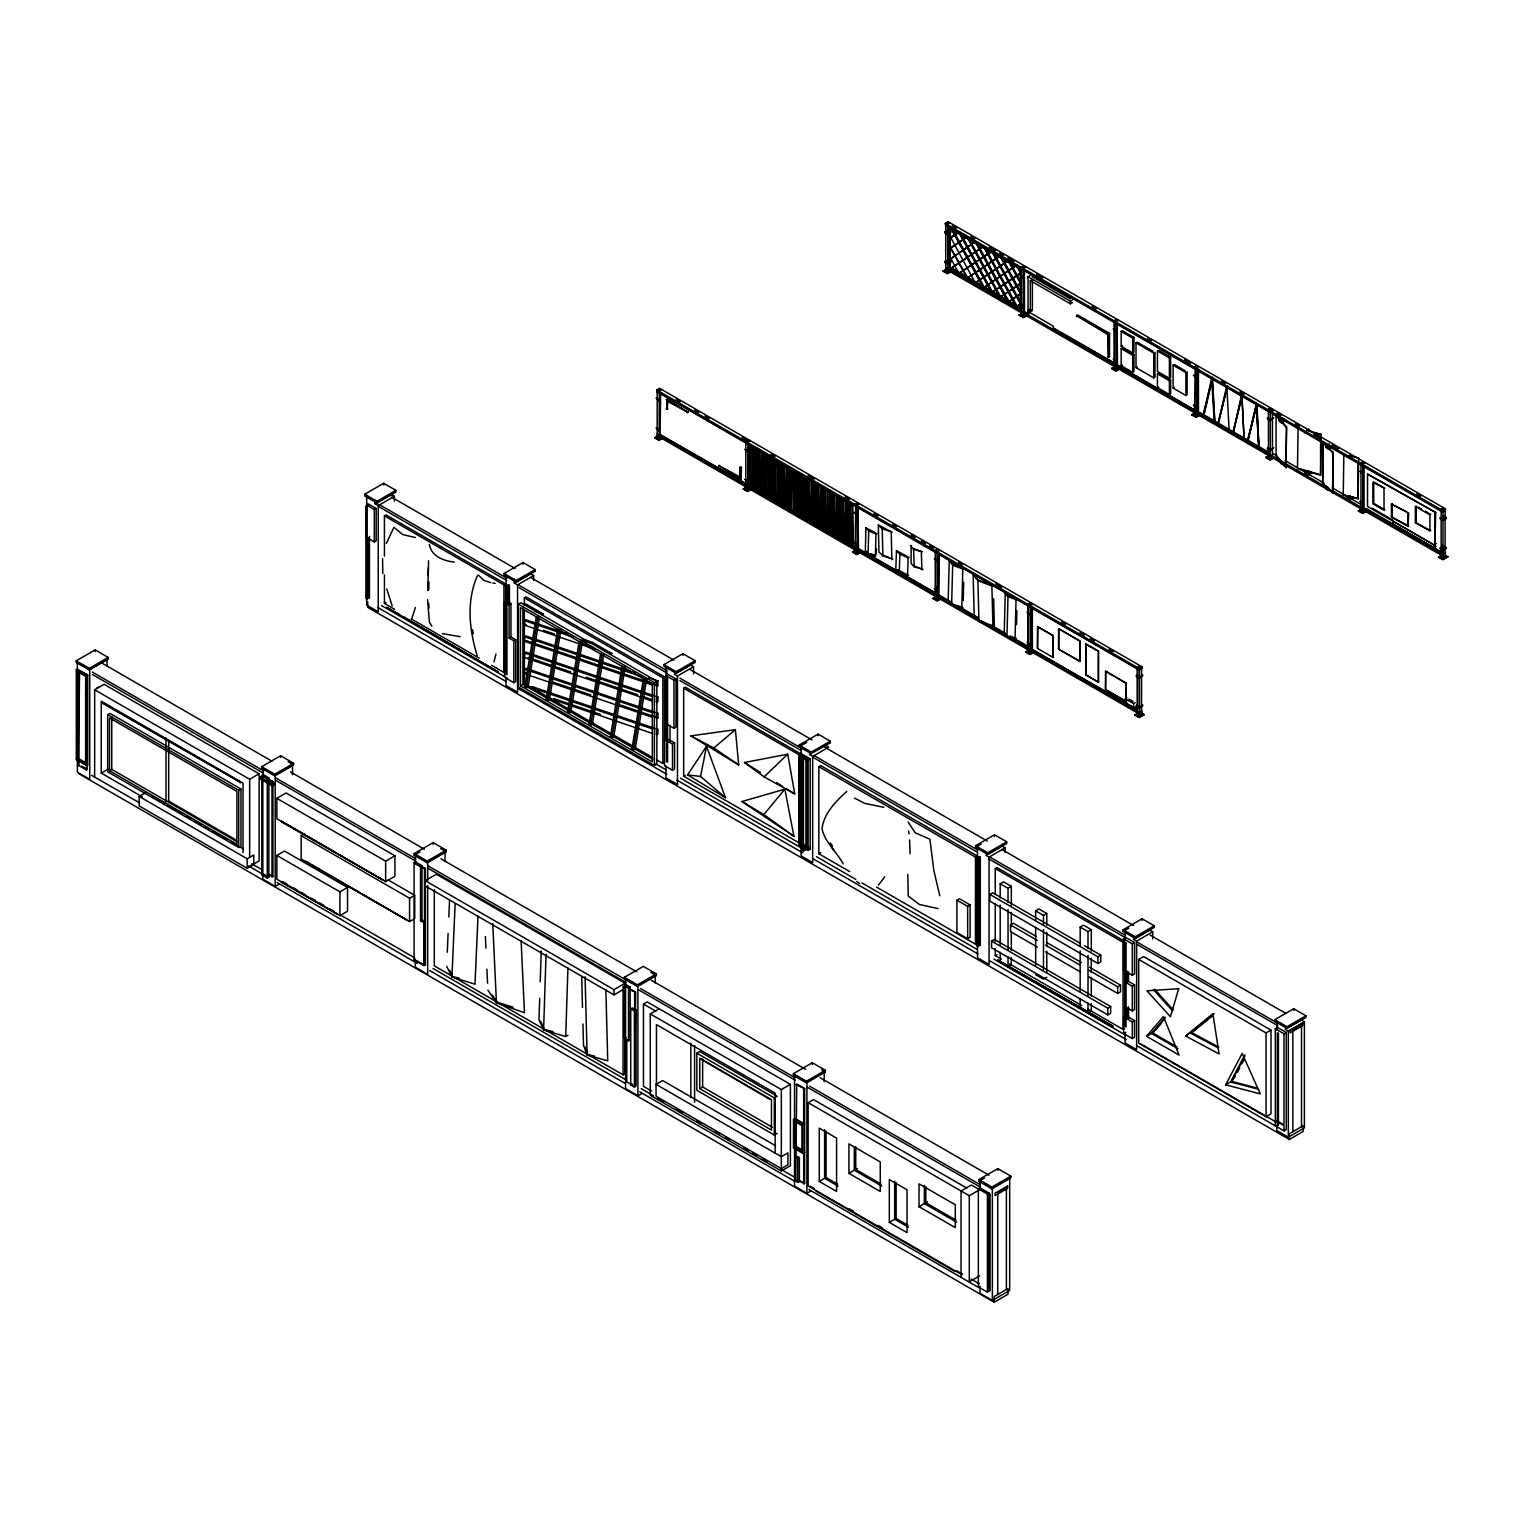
<?xml version="1.0" encoding="UTF-8"?>
<svg xmlns="http://www.w3.org/2000/svg" width="1524" height="1524" viewBox="0 0 1524 1524"><rect width="100%" height="100%" fill="white"/><g stroke="black" fill="none" stroke-linecap="round" stroke-linejoin="round"><path stroke-width="1.5" d="M428.568 560.699L427.768 590.359L427.882 582.606M428.777 589.883L428.949 581.977M427.711 590.512L427.806 586.454M952.386 604.095L963.016 607.676L961.777 608.4L951.643 604.533L948.195 600.056L949.223 560.661L953.414 564.718L961.911 567.576M951.643 604.533L952.671 565.137L949.223 560.661M961.777 608.4L962.806 569.004L964.044 568.3M963.187 600.723L963.682 582.187M1009.821 636.27L1016.165 638.385L1006.964 635.984L1004.24 632.422L1005.269 593.027L1008.736 596.17L1015.079 598.284M1006.964 635.984L1007.993 596.608L1005.269 593.027M1015.022 639.032L1016.051 599.656L1017.194 599.008M1016.527 624.478L1016.889 610.591M876.605 549.078L875.367 556.431L868.108 553.479L865.346 550.316L865.956 527.837L875.157 532.638M868.108 553.479L868.718 531L865.956 527.837M875.367 556.431L875.995 533.933L877.043 533.324M428.415 567.652L428.149 575.043M539.687 998.353L538.982 1019.632L543.592 1029.919L565.69 1036.568L567.957 1035.272M540.22 981.799L541.23 951.052M543.592 1029.919L546.068 954.234M565.69 1036.568L567.938 967.988M908.571 575.329L899.255 572.433L895.845 568.871L896.455 550.678L907.047 556.298M899.255 572.433L899.884 554.222L896.455 550.678M907.523 575.939L908.133 557.727L909.199 557.117M447.275 952.233L448.094 933.431M448.818 916.972L449.542 900.532M478.003 916.076L475.012 984.218L451.942 976.998L455.124 904.132M907.771 874.338L908.247 896.036L919.391 904.475L938.003 908.59M382.581 558.622L382.81 573.557M524.77 687.057L536.315 616.629L537.743 617.734L526.199 688.162L524.77 687.057L526.637 685.99M539.21 619.011L528.047 687.095L526.199 688.162M546.202 699.44L557.746 628.993L559.175 630.098L547.63 700.545L546.202 699.44L548.068 698.373L549.478 699.459L547.63 700.545M549.478 699.459L561.023 629.031M567.633 711.803L579.177 641.375L580.606 642.48L569.062 712.908L567.633 711.803L569.5 710.736L570.909 711.841L569.062 712.908M570.909 711.841L582.454 641.394M589.083 724.186L600.608 653.739L602.037 654.844L590.493 725.291L589.083 724.186L590.931 723.119L592.36 724.224L590.493 725.291M592.36 724.224L603.885 653.777M610.514 736.549L622.04 666.121L623.468 667.226L611.924 737.654L610.514 736.549L612.362 735.482L613.791 736.587L611.924 737.654M613.791 736.587L625.316 666.159M631.946 748.932L643.49 678.485L644.9 679.59L633.355 750.037L631.946 748.932L633.793 747.865M725.5 797.738L700.564 776.44L706.526 746.322L725.5 797.738L687.572 774.878L706.526 746.322M1202.893 416.09L1211.961 377.457L1214.876 422.967L1212.456 377.171L1203.255 416.395M1203.75 416.109L1212.285 379.743M1227.658 386.048L1217.733 424.663L1226.801 386.01L1229.22 431.806M1218.095 424.967L1227.296 385.724M1242.498 394.602L1232.935 433.54L1241.641 394.583M1232.935 433.54L1242.003 394.887L1244.06 440.379M1256.805 405.441L1247.413 441.789L1256.481 403.155L1258.9 448.951L1257.052 405.613M1247.413 441.789L1256.443 405.136M1247.775 442.112L1256.309 405.727M493.986 661.987L495.948 654.006M411.499 619.392L415.366 607.543M386.372 543.306L393.897 527.38L402.774 534.581L415.461 537.534M659.34 388.544L661.397 389.744L659.263 390.982L657.187 389.782L657.187 437.388L659.149 439.312L661.397 437.331L659.34 436.15M747.77 490.48L747.865 442.131L750.018 440.893L747.96 439.712L745.808 440.95L745.808 488.537L747.77 490.48L750.018 488.499M855.783 505.339L855.04 551.612L857.117 552.964M1023.614 316.573L1023.614 268.186L1025.766 266.948L1023.899 265.881L1021.766 267.119L1021.766 314.706L1023.747 316.001M937.489 599.351L935.412 597.999L935.412 550.412L937.546 549.173L939.622 550.374L937.47 551.612L935.412 550.412M1030.205 605.142L1032.358 603.904L1030.3 602.723L1028.148 603.961L1030.205 605.142L1030.243 652.901M1196.435 415.709L1194.454 414.414L1195.197 368.16M1139.209 716.28L1137.38 714.604L1137.38 669.398M1270.425 458.419L1268.444 457.124L1268.444 409.537L1270.578 408.299L1272.445 409.365L1272.445 454.59M1363.085 512.388L1360.97 510.559L1360.97 462.953L1363.123 461.715L1364.971 462.801L1362.837 464.039L1362.818 512.426M1442.809 558.603L1441.152 556.832L1441.152 509.245L1443.285 508.006L1445.133 509.073L1445.133 556.679L1442.999 557.917M1225.658 1084.84L1242.155 1053.427L1260.291 1093.87L1225.658 1084.84L1230.611 1081.983L1244.898 1054.76M1257.605 1088.174L1231.64 1081.392L1244.822 1056.246M1235.278 1076.363L1231.64 1081.392M1237.469 1072.172L1239.679 1067.981M1241.87 1063.79L1244.079 1059.618M884.758 876.795L878.434 885.158M741.978 801.529L763.886 814.578L784.841 789.165L793.909 836.276L741.978 801.529L784.841 789.165M1146.524 1036.282L1163.422 1016.546L1179.081 1055.084L1146.524 1036.282L1151.477 1033.443L1165.289 1017.27M1176.928 1046.931L1152.506 1032.834L1164.793 1018.47M1155.478 1030.205L1161.631 1023.023M764.096 776.859L787.737 754.189L794.728 793.928L764.096 776.859L744.455 762.514L787.737 754.189M690.867 735.863L713.823 747.998L735.387 729.672L738.683 764.896L690.867 735.863L735.387 729.672M1185.672 1036.053L1212.875 1013.689L1219.067 1053.903L1185.672 1036.053L1214.209 1013.803M1218.781 1047.102L1191.654 1032.605L1213.428 1014.698M1213.047 1015.365L1191.654 1032.605M948.233 238.906L958.272 232.124M948.233 239.744L958.806 232.62M948.233 249.25L966.864 237.077L948.233 250.088M948.233 260.452L975.093 241.84L948.728 260.166L944.651 261.518L947.566 264.414L950.862 262.509L950.862 261.309L947.566 263.214L944.651 261.518M949.7 268.967L983.342 246.602L950.366 268.967M991.762 251.67L958.12 274.015L991.248 251.174M1000.011 256.413L966.368 278.778L999.496 255.937M975.093 283.254L1008.069 260.89L974.922 282.95M1015.822 265.919L982.847 288.303L1015.498 265.728M1021.423 272.948L991.095 293.065L1021.423 272.11M1021.423 283.293L999.344 297.809L1021.423 282.454M1021.423 293.656L1007.574 302.571L1021.423 292.798M1020.928 303.447L1015.822 307.334L1021.423 303.162M76.2 660.825L95.155 649.891L108.185 657.396L108.185 659.073L89.23 670.008L76.2 662.502L76.2 660.825L89.23 668.35L108.185 657.396M364.712 494.252L383.686 483.298L395.878 490.347L395.878 492.023L376.923 502.958L364.712 495.91L364.712 494.252L376.923 501.301L395.878 490.347M76.314 669.703L77.4 669.093L87.706 675.037L87.706 764.991L86.62 765.6L76.314 759.657L76.314 669.703L87.706 675.037M366.484 505.035L368.351 503.968L376.18 508.483L376.18 540.849L374.313 541.915L366.484 537.401L366.484 505.035L374.313 509.549L376.18 508.483M87.459 675.703L78.581 671.684L86.506 676.256M369.437 536.391L369.437 597.637L366.96 599.065L365.893 598.437L365.893 506.597L368.37 505.168M374.999 499.948L374.999 503.758L391.077 494.481L394.316 496.348L394.316 501.072M89.726 669.341L89.726 779.297L77.362 772.154L77.362 662.216L89.726 669.341L107.023 659.359L107.023 666.369M374.999 503.758L378.238 505.625L394.316 496.348M384.429 556.089L384.429 515.855L386.067 514.902L505.606 583.921L505.606 602.856M96.526 688.257L99.193 686.714M94.659 776.916L94.659 689.82L104.146 684.333L259.118 773.811L259.118 860.908L249.65 866.375M101.746 702.145L240.773 782.498L101.746 702.85M656.787 390.03L659.663 388.353L1141.914 666.769L1141.914 668.293L1139.019 669.969L656.787 391.554L656.787 390.03L1139.019 668.445L1141.914 666.769M945.299 223.457L948.195 221.78L1445.476 508.883L1445.476 510.407L1442.58 512.083L945.299 224.981L945.299 223.457L1442.58 510.559L1445.476 508.883M656.787 391.554L659.663 389.877L659.663 388.353M947.814 272.358L947.566 224.276L949.719 223.037L947.852 221.971M745.979 484.251L660.082 434.664L660.654 392.697M948.347 227.648L1020.242 269.138L1020.242 309.886L948.347 268.376L948.347 227.648L950.081 226.638L950.081 267.386L1019.918 307.696M107.652 714.68L109.919 713.365L240.983 789.051L240.983 846.163L238.716 847.458L107.652 771.792L107.652 714.68L238.716 790.346L240.983 789.051M944.651 231.534L947.566 233.229L950.862 231.324L950.862 232.524L947.566 234.429L944.651 232.734L947.947 229.629M944.651 232.734L947.947 230.829M949.014 234.315L975.398 283.083M667.131 409.232L667.055 399.136L688.105 412.337L667.131 401.193L667.131 409.232L667.95 400.717M949.014 244.659L967.149 278.32M666.217 408.699L667.95 408.756M949.014 245.497L967.816 277.959M949.014 255.003L958.901 273.558M76.314 759.657L78.391 758.476L86.716 763.276M975.703 241.478L975.284 242.145M976.217 241.592L975.208 241.764L1008.069 302.285M944.651 262.719L947.947 260.814M688.105 411.309L687.286 412.813M78.391 670.808L78.581 765.448L79.534 671.132M662.311 438.474L659.016 440.379L654.729 437.902L658.025 435.616M952.367 270.891L947.433 273.748L943.146 271.272L946.442 268.986M654.729 437.902L658.025 435.997M660.082 434.664L746.55 483.927M943.146 271.272L946.442 269.367M948.347 268.376L950.081 267.386M947.566 271.882L949.719 270.643M78.581 765.448L86.506 770.001L87.459 764.781M943.146 270.891L947.433 273.368L952.367 270.51M654.729 437.521L659.016 439.998L662.311 438.093M384.429 575.024L384.429 603.428L386.067 602.475M957.948 273.729L959.587 273.196M403.384 616.668L498.177 671.97L386.486 607.39L399.25 614.286M243.04 852.64L243.04 783.088L101.251 701.231L101.251 773.106L108.852 768.725M109.499 770.725L236.868 844.258L236.868 791.432L109.499 717.899L109.499 770.725L111.766 769.41L237.077 841.762M966.178 278.473L967.302 277.844M974.427 283.235L976.065 282.702M982.675 287.998L984.314 287.464L952.614 229.381M950.481 227.495L983.304 287.655L984.314 287.464M504.025 573.5L522.999 562.547L535.191 569.595L535.191 571.252L516.236 582.206L504.025 575.158L504.025 573.5L516.236 580.53L535.191 569.595M990.905 292.76L992.562 292.227L960.863 234.144M958.729 232.258L991.533 292.418L992.562 292.227M1030.319 311.696L1030.319 280.645L1032.377 279.464L1032.377 310.515L1030.319 311.696L1028.052 310.401L1028.052 276.72L1030.11 275.52M999.153 297.523L1000.792 296.99L969.112 238.906M966.959 237.001L999.782 297.161L1000.792 296.99M384.429 515.855L503.949 584.873L505.606 583.921M139.179 796.423L247.174 858.774L253.765 854.964L253.765 864.489L247.174 868.28L139.179 805.948L139.179 796.423L145.771 792.613M509.435 585.426L506.959 586.854L506.959 674.656L505.892 674.046L505.892 586.226L508.368 584.797L509.435 585.426L509.435 604.399M749.941 446.094L750.97 446.113L750.475 486.385L749.941 446.094L749.941 486.061L750.97 486.099M514.312 579.196L514.312 583.006L530.39 573.729L533.629 575.596L533.629 580.263M739.75 477.755L739.75 467.335L741.483 467.392L740.664 479.336L718.776 465.658L740.569 477.279M718.776 466.706L719.595 465.182M754.875 486.061L752.208 487.375L752.704 447.123L753.237 487.394L752.704 447.123M753.237 447.427L752.208 447.408M514.312 583.006L517.55 584.873L533.629 575.596M1007.402 302.285L1009.04 301.752L977.36 243.669M755.504 488.709L754.475 488.69L754.971 448.418L755.504 488.709L754.971 448.418M1008.031 301.923L1009.04 301.752M755.504 448.723L754.475 448.704M756.742 450.018L757.771 450.037L757.771 490.023L756.742 490.004L756.742 450.018L757.771 450.037M759.009 491.299L759.504 451.047L760.038 491.319L759.504 451.047M760.038 451.352L759.009 451.333M762.305 492.633L761.276 492.614L761.771 452.342L762.305 492.633L761.771 452.342M762.305 452.666L761.276 452.628M504.577 602.113L509.111 604.742L509.111 638.061L510.959 636.994L515.703 639.718L515.703 681.609L513.836 682.676L504.577 677.323L504.577 602.113L506.425 601.047M1015.651 307.029L1017.289 306.514L985.59 248.412M984.58 248.602L1016.279 306.686L1017.289 306.514M763.543 493.928L764.038 453.657L764.572 493.947L764.038 453.657M739.75 467.335L741.483 467.392M764.572 453.962L763.543 453.942M765.81 455.257L766.839 455.276L766.343 495.548L765.81 455.257L765.81 495.224L766.839 495.262M509.111 604.742L510.959 603.675L510.959 636.994M768.077 496.538L768.572 456.267L769.106 496.557M524.351 604.971L524.351 597.846L526.009 596.894L664.483 676.846L664.483 765.6L672.522 770.249L674.58 769.048L674.58 742.874L668.56 739.407M769.106 456.59L768.077 456.552M770.344 497.853L770.839 457.581L771.373 497.872M771.373 457.886L770.344 457.867M1028.414 314.801L1023.461 317.659L1019.175 315.182L1022.49 312.896M518.37 604.152L520.846 602.723L656.863 681.247L656.863 764.057L654.387 765.486L518.37 686.962L518.37 604.152L654.387 682.676L656.863 681.247M1019.175 315.182L1022.49 313.277M1115.035 321.869L1024.433 270.243L1024.433 311.887L1029.1 313.906M1028.052 310.401L1030.11 309.201M772.611 499.148L773.106 458.895L773.64 499.186L773.106 458.895M1028.148 314.973L1028.148 311.639L1031.234 309.848M773.64 459.2L772.611 459.181M1023.614 315.773L1025.766 314.535M524.561 604.857L526.009 604.018L543.516 614.134L542.087 614.972M774.878 460.496L775.907 460.515L775.411 500.767L774.878 460.496L775.907 460.515M1019.175 314.801L1023.461 317.278L1028.414 314.42L1024.433 311.887M778.173 501.796L777.145 501.777L777.64 461.505L778.173 501.796L777.64 461.505M778.173 461.81L777.145 461.791M780.44 503.111L779.412 503.091L779.907 462.82L780.44 503.111L779.907 462.82M780.44 463.125L779.412 463.106M781.679 464.42L782.707 464.439L782.707 504.425L781.679 464.42L781.679 504.387L782.707 504.425M261.671 766.724L280.645 755.771L293.656 763.295L293.656 764.953L274.701 775.907L261.671 768.382L261.671 766.724L274.701 774.249L293.656 763.295M752.57 488.69L747.617 491.547L743.331 489.071L746.646 486.785M743.331 489.071L746.646 487.166M855.193 505.682L748.703 444.189L748.703 485.832L773.601 499.529L773.601 501.434L752.57 489.299L752.57 487.394M784.974 505.72L783.946 505.701L784.441 465.43L784.974 505.72L784.441 465.43M784.974 465.753L783.946 465.715M1028.052 276.72L1070.4 301.161L1072.458 299.98M787.241 507.035L786.213 507.016L786.708 466.744L787.241 507.035L786.708 466.744M787.241 467.049L786.213 467.03M1030.319 280.645L1070.4 303.79L1072.458 302.59M743.331 488.69L747.617 491.166L752.57 488.309M94.659 689.82L249.65 779.278L259.118 773.811M594.989 649.167L524.561 625.183L524.561 620.63L526.009 619.792L568.147 634.136M789.508 508.349L788.479 508.311L788.975 468.058L789.508 508.349L788.975 468.058M789.508 468.363L788.479 468.344M790.746 469.64L791.775 469.678L791.28 509.93L790.746 469.64L791.775 469.678M267.786 779.526L273.958 783.088L273.958 784.993L272.32 785.946L259.937 778.802L261.595 775.964M261.804 775.602L263.366 774.687L268.853 777.85L268.853 877.1L267.291 877.995L261.804 874.833L261.804 775.602L267.291 778.764L268.853 777.85M524.561 625.183L526.009 624.364M537.743 617.734L539.591 616.649M259.937 778.802L261.595 777.869M793.013 470.954L794.042 470.973L793.547 511.245L793.013 470.954L794.042 470.973M796.309 512.274L795.28 512.235L795.776 471.983L796.309 512.274L795.776 471.983M796.309 472.288L795.28 472.269M798.576 513.569L797.547 513.55L798.043 473.297L798.576 513.569L798.043 473.297M798.576 473.602L797.547 473.583M799.814 474.878L800.843 474.917L800.843 514.883L799.814 474.878L799.814 514.864L800.843 514.883M1107.662 334.461L1076.573 315.563L1077.601 314.973L1109.51 333.394L1109.51 356.711L1108.481 357.302L1107.662 334.461L1109.51 333.394M509.111 638.061L513.836 640.785L515.703 639.718M1076.573 316.516L1077.601 315.925L1108.691 333.87L1108.691 356.235L1107.662 356.826M268.034 874.814L272.929 876.548L272.929 781.602L268.034 779.85M803.11 516.198L802.081 516.179L802.577 475.907L803.11 516.198L802.577 475.907M651.986 684.752L524.561 641.375L524.561 636.803L526.009 635.965L635.546 673.265M803.11 476.212L802.081 476.193M259.937 776.916L272.32 784.041L273.958 783.088M805.377 517.512L804.348 517.474L804.843 477.222L805.377 517.512L804.843 477.222M805.377 477.526L804.348 477.507M524.561 641.375L526.009 640.537L657.892 685.457L657.892 680.885L648.957 677.837M807.644 518.808L806.615 518.789L807.11 478.517L807.644 518.808L807.11 478.517M807.644 478.841L806.615 478.803M809.911 520.122L808.882 520.103L809.377 479.831L809.911 520.122L809.377 479.831M774.878 500.463L775.907 500.482M809.911 480.136L808.882 480.117M812.178 521.437L811.149 521.399L811.644 481.146L812.178 521.437L811.644 481.146M812.178 481.451L811.149 481.432M814.445 522.732L813.416 522.713L813.911 482.46L814.445 522.732L813.911 482.46M814.445 482.765L813.416 482.746M815.683 484.041L816.712 484.06L816.712 524.046L815.683 484.041L815.683 524.027L816.712 524.046M651.986 700.945L524.561 657.549L524.561 652.996L526.009 652.158L657.892 697.059L657.892 701.631L656.444 702.469L656.444 697.897L657.892 697.059M818.979 525.361L817.95 525.342L818.445 485.07L818.979 525.361L818.445 485.07M276.854 798.328L286.112 792.975L394.926 855.783L394.926 876.262L385.648 881.615L276.854 818.788L276.854 798.328L385.648 861.155L394.926 855.783M818.979 485.375L817.95 485.356M821.246 526.656L820.217 526.637L820.712 486.385L821.246 526.656L820.712 486.385M821.246 486.689L820.217 486.67M823.512 527.971L822.484 527.952L822.979 487.68L823.512 527.971L822.979 487.68M491.585 665.302L503.949 672.446L505.606 671.493M823.512 488.004L822.484 487.966M1116.025 369.76L1114.292 368.141L1114.292 320.535L1116.444 319.297L1118.292 320.383L1116.139 321.602L1116.139 370.008M825.779 529.285L824.751 529.266L825.246 488.994L825.779 529.285L825.246 488.994M790.746 509.626L791.775 509.645M825.779 489.299L824.751 489.28M828.046 530.6L827.018 530.562L827.513 490.309L828.046 530.6L827.513 490.309M1116.978 323.66L1117.549 364.96L1194.626 410.127L1116.978 365.303L1116.978 323.66L1194.626 368.484M793.013 510.94L794.042 510.959M828.046 490.614L827.018 490.595M830.313 531.895L829.285 531.876L829.78 491.604L830.313 531.895L829.78 491.604M830.313 491.928L829.285 491.89M651.986 717.118L524.561 673.741L524.561 669.169L526.009 668.331L657.892 713.251L657.892 717.804L656.444 718.642L656.444 714.07L657.892 713.251M831.552 493.204L832.58 493.224L832.58 533.209L831.552 493.204L831.552 533.19L832.58 533.209M834.847 534.524L833.818 534.486L834.314 494.233L834.847 534.524L834.314 494.233M524.561 673.741L526.009 672.903M834.847 494.538L833.818 494.519M837.114 535.819L836.085 535.8L836.581 495.548L837.114 535.819L836.581 495.548M1121.169 331.47L1122.407 330.746L1133.951 337.414L1133.951 352.158L1132.713 352.882L1121.169 346.215L1121.169 331.47L1132.713 338.118L1133.951 337.414M837.114 495.852L836.085 495.833M839.381 537.134L838.352 537.115L838.848 496.843L839.381 537.134L838.848 496.843M839.381 497.148L838.352 497.129M281.502 821.055L382.905 879.977L281.14 821.646M841.648 538.448L840.619 538.429L841.115 498.158L841.648 538.448L841.115 498.158M610.4 654.425L611.848 653.586L592.569 642.461L591.122 643.28L582.244 640.271M841.648 498.462L840.619 498.443M520.446 685.762L652.329 761.924L652.329 683.857L520.446 607.714L520.446 685.762L522.903 684.333L652.748 759.295M843.915 539.763L842.886 539.725L843.382 499.472L843.915 539.763L843.382 499.472M843.915 499.777L842.886 499.758M846.182 541.058L845.153 541.039L845.649 500.767L846.182 541.058L845.649 500.767M846.182 501.091L845.153 501.053M847.42 502.368L848.449 502.387L848.449 542.373L847.42 502.368L847.42 542.353L848.449 542.373M1121.169 346.215L1122.407 345.51M548.183 697.516L530.847 687.495L532.276 686.657L657.892 729.424L657.892 733.997L656.444 734.835L656.444 730.263L657.892 729.424M850.716 543.687L849.687 543.649L850.182 503.396L850.716 543.687L850.182 503.396M850.716 503.701L849.687 503.682M1121.169 348.596L1122.407 347.891L1133.951 354.54L1133.951 371.685L1132.713 372.389L1121.169 365.722L1121.169 348.596L1132.713 355.263L1133.951 354.54M852.983 544.982L851.954 544.963L852.449 504.692L852.983 544.982L852.449 504.692M852.983 505.016L851.954 504.977M1136.009 342.881L1153.744 353.111L1154.982 352.406L1154.982 377.152L1153.744 377.857L1136.009 367.627L1136.009 342.881L1137.247 342.176L1153.001 351.263M857.098 505.206L859.25 503.968L857.174 502.768L855.04 504.006L857.098 505.206L856.983 553.536M936.155 593.388L857.917 548.888L857.917 507.244L858.507 548.564L936.155 593.388L936.155 586.454M1053.084 328.422L1115.035 363.512L1053.656 328.079M388.125 879.939L414.719 895.293L414.719 918.61L409.556 921.582L301.161 859.003L301.161 835.685L304.59 833.704M1120.94 368.217L1116.006 371.075L1111.72 368.598L1115.016 366.312M1111.72 368.598L1115.016 366.693M1121.169 365.722L1122.407 365.017M1116.139 369.208L1118.292 367.97M1111.72 368.217L1116.006 370.694L1120.94 367.836M276.854 855.44L284.474 851.04L347.529 887.444L347.529 911.238L339.909 915.638L276.854 879.234L276.854 855.44L339.909 891.845L347.529 887.444M1157.44 350.977L1158.678 350.253L1170.642 357.168L1170.642 377.628L1169.403 378.333L1157.44 371.437L1157.44 350.977L1169.403 357.873L1170.642 357.168M1136.009 367.627L1137.247 366.922M261.804 874.833L263.366 873.919L268.853 877.1M892.912 559.156L882.853 555.822L878.948 551.993L878.319 524.98L890.435 531.381M305.829 861.27L406.794 919.944L305.448 861.86M855.783 546.983L773.278 500.024M1157.44 373.818L1158.678 373.113L1170.642 380.009L1170.642 393.802L1169.403 394.526L1157.44 387.629L1157.44 373.818L1169.403 380.714L1170.642 380.009M1173.118 365.246L1185.882 372.637L1187.12 371.913L1187.12 394.754L1185.882 395.478L1173.118 388.106L1173.118 365.246L1174.337 364.541L1185.291 370.865M281.502 881.501L337.147 914L281.14 882.091M860.146 552.698L856.85 554.603L852.564 552.126L855.859 549.84M852.564 552.126L855.859 550.221M262.833 768.096L262.833 879.234L275.196 886.377L279.044 884.149M878.319 524.98L882.244 528.809L892.302 532.143M857.098 552.793L859.25 551.555L857.174 550.374M663.95 664.635L682.923 653.682L695.115 660.73L695.115 662.407L676.161 673.341L663.95 666.293L663.95 664.635L676.161 671.684L695.115 660.73M852.564 551.745L856.85 554.222L860.146 552.317M644.9 679.59L646.748 678.523L635.222 748.97L633.355 750.037M1157.44 387.629L1158.678 386.906M1196.321 367.894L1198.455 366.655L1196.607 365.589L1194.454 366.827L1196.321 367.894L1196.302 416.281M524.351 597.846L662.845 677.799L664.483 676.846M666.502 677.78L667.588 678.39L667.588 762.152L666.502 761.543L666.35 675.78L668.407 674.58L676.027 678.98L676.027 727.062L673.97 728.243L666.35 723.843M657.892 680.885L656.444 681.723L656.444 686.276L657.892 685.457M1197.14 369.932L1197.14 411.594L1197.14 369.932L1266.558 410.032M1173.118 388.106L1174.337 387.382M693.553 666.731L690.315 664.864L674.237 674.141L677.475 676.008L693.553 666.731L693.553 673.798M666.35 675.78L673.97 680.18L676.027 678.98M923.011 569.385L914.19 566.757L911.085 563.404L911.219 545.497M683.647 688.143L685.305 687.191L800.71 753.828L799.071 754.78L799.071 842.829L683.647 776.192L683.647 688.143L808.139 760.019L808.139 850.43L810.197 849.249L810.197 758.819L800.919 753.466L798.862 754.666L798.862 845.077L808.139 850.43M910.476 545.916L913.562 549.269L922.382 551.898L914.305 548.85M857.917 507.244L936.155 551.745M414.185 853.573L433.14 842.639L446.17 850.144L446.17 851.821L427.196 862.755L414.185 855.25L414.185 853.573L427.196 861.098L446.17 850.144M414.185 855.25L419.862 851.954M952.614 603.561L938.289 595.293L938.879 553.326L938.879 594.97L951.147 602.056M414.09 862.813L415.538 861.974L421.977 865.689L421.977 919.944L425.425 921.944L423.996 922.782L420.529 920.782L420.529 866.527L414.09 862.813L414.09 959.91L423.996 965.606L425.425 964.597M1199.464 415.461L1196.169 417.347L1191.882 414.89L1195.178 412.604M1191.882 414.89L1195.178 412.985M416.566 864.432L425.425 868.451L425.425 882.529M1196.321 415.481L1198.455 414.242M1191.882 414.509L1196.169 416.966L1199.464 415.08M420.529 866.527L421.977 865.689M420.529 866.718L425.425 868.451M666.559 738.245L664.483 739.426L672.522 744.074L674.58 742.874M425.234 880.662L436.359 874.243L625.126 983.228L625.126 988.466L614.001 994.886L425.234 885.901L425.234 880.662L614.001 989.648L625.126 983.228M301.161 835.685L409.556 898.265L414.719 895.293M993.667 598.703L994.353 625.754L992.924 626.574L978.941 621.24L974.16 615.048L973.131 574.472L978.656 580.225L991.229 584.473M942.175 598.151L937.222 601.008L932.936 598.532L936.231 596.246M932.936 598.532L936.231 596.627M937.47 599.199L939.622 597.96M932.936 598.151L937.222 600.627L942.175 597.77M1272.445 409.365L1270.292 410.604L1268.444 409.537M656.73 759.943L662.845 763.467L664.483 762.514M948.195 600.056L951.243 602.609M1285.97 420.262L1281.627 422.777L1279.169 421.348L1279.169 419.919L1282.046 418.243M973.131 574.472L977.913 580.663L991.895 585.997L993.324 585.178M1279.169 419.919L1281.627 421.348L1284.522 419.672M420.529 920.782L421.977 919.944M1286.542 426.834L1285.97 467.62L1286.542 426.834L1278.064 417.043M683.647 776.192L685.305 775.24M974.16 615.048L979.684 620.801L985.971 622.916M1306.468 430.206L1321.156 434.454L1320.584 475.24L1297.495 468.573L1298.086 427.787M1273.454 458.172L1270.159 460.077L1265.872 457.6L1269.168 455.314M1265.872 457.6L1269.168 455.695M1270.292 458.21L1272.445 456.971M1265.872 457.219L1270.159 459.696L1273.454 457.791M1321.156 434.454L1312.183 432.359M414.09 959.91L415.538 959.072M1279.169 461.315L1281.627 464.172L1284.522 462.515M830.313 741.159L811.339 752.113L811.339 753.77L799.148 746.741L799.148 745.065L818.102 734.13L830.313 741.159L830.313 742.836L809.434 754.571L812.673 756.437L828.732 747.16L825.513 745.293M1322.641 483.089L1323.213 442.303L1322.641 483.089L1333.119 492.747L1333.119 452.304L1328.166 447.313M799.148 746.741L806.729 742.359M1331.919 446.799L1328.204 448.951L1325.728 447.523L1325.728 446.094L1329.442 443.941M1329.347 445.122L1327.08 446.437L1328.204 448.951M1331.919 445.37L1328.204 447.523L1325.728 446.094M1332.528 493.09L1333.119 452.304M1304.715 472.745L1307.192 474.174L1311.097 471.907L1311.097 473.335L1307.192 475.602L1304.715 474.174L1304.715 472.745L1308.64 470.478M799.89 844.486L801.948 843.305L809.168 847.458L807.11 848.658L799.89 844.486L799.89 756.437L807.11 760.609L810.197 758.819M1307.078 474.536L1306.049 473.088L1308.525 471.659L1309.554 473.107L1308.525 471.659M1309.554 472.25L1306.049 473.088M1350.188 455.828L1358.665 458.019L1358.094 498.805L1343.254 494.995L1343.825 454.209M1349.54 456.781L1348.511 456.19L1350.15 456.095M849.763 871.614L818.845 853.764L818.845 766.667L820.712 765.6L977.322 856.031L977.322 943.127L975.474 944.194L876.548 887.082M1058.589 628.65L1079.964 641.052L1080.021 661.492L1080.021 641.013L1058.589 628.65L1058.532 649.148L1080.021 661.492M1058.78 629.107L1058.78 648.995M1009.898 636.632L1028.89 646.938L1010.469 636.308M1033.253 652.653L1029.957 654.539L1025.671 652.082L1028.967 649.796M1052.989 657.015L1053.236 635.546L1053.16 657.473L1037.501 648.424L1037.558 626.497L1053.236 635.546M1135.494 667.493L1031.043 607.2L1031.043 648.843L1136.066 708.812M1025.671 652.082L1028.967 650.177M1030.205 652.748L1032.358 651.51M1037.501 648.424L1037.806 626.936L1052.913 635.718M1025.671 651.701L1029.957 654.158L1033.253 652.272M1363.656 466.077L1363.656 507.721L1363.656 466.077L1441.894 510.578M1058.532 649.148L1079.773 661.054M1367.523 474.078L1435.703 512.483L1434.884 545.325L1367.523 506.444L1367.523 474.078L1435.703 512.483M1343.254 494.995L1358.665 498.462M1085.736 643.909L1085.793 674.808L1098.575 682.181L1098.575 651.243L1085.736 643.909L1085.736 674.846L1098.499 682.219M1085.983 644.347L1098.575 651.243M1347.178 497.262L1349.635 498.672L1352.741 496.9L1352.741 498.329L1349.635 500.101L1347.178 498.672L1347.178 497.262L1350.264 495.471M1347.178 498.672L1350.15 496.653L1351.178 498.1M1351.178 497.243L1348.511 497.605M846.734 791.432C835.876 801.3 823.989 813.34 822.008 828.58C824.732 842.162 836.657 851.897 843.21 863.86M1384.021 488.823L1384.021 510.254L1372.895 503.815L1372.895 482.403L1384.84 488.347L1373.715 481.927L1373.715 503.339L1384.84 509.778M1365.98 511.588L1362.685 513.493L1358.398 511.016L1361.694 508.73M1358.398 511.016L1361.694 509.111M1362.837 511.626L1364.971 510.388L1363.123 509.321M1358.398 510.635L1362.685 513.112L1365.98 511.207M1391.431 504.063L1408.747 513.093L1407.928 526.428L1391.431 516.903L1391.431 504.063L1406.69 511.912M803.472 851.078L803.472 759.219L802.386 758.609L802.386 850.468L803.472 851.078L805.948 849.649L805.948 757.79M1098.252 681.799L1098.328 651.396M1391.431 516.903L1408.747 525.951M818.845 853.764L820.712 852.697M1125.874 683.076L1105.51 671.036L1105.51 689.591L1126.122 701.497L1105.567 689.572L1105.814 671.436L1125.931 683.038L1125.874 701.078M624.383 978.979L624.383 977.322L643.338 966.368L656.368 973.893L656.368 975.551L637.413 986.504L428.32 866.032M1415.339 522.618L1429.931 531.038L1429.931 514.864L1415.339 506.444L1415.339 522.618L1430.75 530.562M624.516 985.723L626.154 984.771L630.155 987.076L630.155 1039.901L628.517 1040.854L624.516 1038.549L624.516 985.723L635.641 992.2L634.689 1086.498L626.783 1081.926L626.783 1039.749M1135.151 706.946L1133.589 707.86L1125.341 703.097L1125.341 698.811L1126.903 697.897M630.155 987.076L628.517 988.028L628.517 1040.854M1446.295 517.36L1442.999 519.265L1440.066 517.569L1440.066 518.77L1442.999 520.446L1446.295 518.541L1443.361 515.664M624.383 977.322L637.413 984.847L656.368 973.893M1125.341 703.097L1126.903 702.183M1125.341 698.811L1133.589 703.574L1135.151 702.659M628.764 989.324L635.641 992.2M1141.266 712.718L1144.124 714.756L1139.19 717.614L1134.904 715.137L1138.199 712.851M1134.904 715.137L1138.199 713.232M1436.275 546.411L1433.932 547.764L1392.955 524.123L1392.955 521.265L1433.932 544.925L1436.275 543.554M630.726 1008.831L632.384 1007.878L636.06 1009.993L636.06 1086.136L634.403 1087.088L630.726 1084.974L630.726 1008.831L634.403 1010.945L636.06 1009.993M1139.438 715.804L1141.571 714.566L1141.571 666.96L1139.514 665.778L1137.38 667.017L1139.438 668.198L1139.571 716.509M1134.904 714.756L1139.19 717.232L1144.124 714.375M651.72 1091.146L643.471 1086.383L643.471 1004.049L647.186 1001.897L790.404 1084.364L790.404 1165.746L781.336 1170.984L650.272 1095.299L650.272 1013.917L659.34 1008.678M1446.295 547.345L1442.999 549.25L1440.066 547.554L1440.066 548.754L1442.999 550.431L1446.295 548.526L1443.361 545.649M1441.894 545.287L1441.304 552.564L1363.656 507.721M1443.514 554.069L1447.8 556.927L1442.847 559.784L1438.561 557.308L1441.856 555.022M1438.561 557.308L1441.856 555.403M945.718 269.138L1442.999 556.241L1445.343 554.888L1445.343 553.136L1442.999 554.488L1332.033 490.423M1438.561 556.927L1442.847 559.403L1447.8 556.546M624.516 1038.549L626.154 1037.596M975.551 845.725L994.524 834.771L1006.716 841.819L1006.716 843.496L987.762 854.431L975.551 847.401L975.551 845.725L987.762 852.773L1006.716 841.819M975.551 847.401L981.246 844.106M818.845 766.667L975.474 857.098L977.322 856.031M976.732 858.069L980.275 857.25L980.275 945.071L977.798 946.499L976.732 945.871L976.732 858.069L980.275 857.25M1005.154 847.82L1001.916 845.953L985.837 855.231L989.076 857.098L1005.154 847.82L1005.154 852.488M623.068 1074.839L624.916 1073.772L624.916 985.723L623.068 986.79L623.068 1074.839L434.302 965.854L434.302 889.711M995.248 868.528L996.906 867.575L1124.674 941.337L1123.036 942.289L995.248 868.528L995.248 894.417M630.726 1084.974L632.384 1084.021M956.92 900.17L959.396 898.741L970.121 904.932L970.121 937.298L967.645 938.727L956.92 932.536L956.92 900.17L967.645 906.361L970.121 904.932M696.849 1053.179L699.726 1051.522L777.221 1096.251L774.325 1097.928L696.849 1053.179L696.849 1090.308L774.325 1135.037L777.221 1133.38M1000.201 897.941L1000.201 883.749L1003.497 881.844L1011.326 886.377L1011.326 905.294M656.044 1084.364L781.336 1156.697L787.927 1152.887L787.927 1164.793L781.336 1168.603L656.044 1096.251L656.044 1084.364L662.635 1080.554L775.621 1145.781M700.888 1059.085L770.001 1099.471M635.851 984.656L625.545 978.694L625.545 1088.65L637.908 1095.775L641.756 1093.565M1084.478 945.737L1100.766 955.148L1100.766 961.815L1097.89 963.473L989.895 901.122L989.895 894.455L992.791 892.797L1080.402 943.375M1000.201 883.749L1008.031 888.282L1011.326 886.377M699.726 1088.65L771.449 1130.046L771.449 1099.585L699.726 1058.189L699.726 1088.65L702.621 1086.974L772.287 1127.208M1037.292 947.052L1010.507 931.583L1010.507 924.916L1013.384 923.258L1036.053 936.346M1035.653 920.325L1035.653 910.876L1038.949 908.971L1046.778 913.505L1046.778 925.316M991.553 941.108L994.429 939.432L1110.672 1006.545L1110.672 1013.212L1107.777 1014.87L991.553 947.776L991.553 941.108L1107.777 1008.202L1110.672 1006.545M1035.653 910.876L1043.483 915.41L1046.778 913.505M995.248 948.557L995.248 955.624L996.906 954.672M793.375 1073.696L812.33 1062.742L825.36 1070.267L825.36 1071.944L806.406 1082.878L793.375 1075.353L793.375 1073.696L806.406 1081.221L825.36 1070.267M997.725 960.139L1112.73 1026.052L1112.31 1027.005L997.725 960.139L1112.73 1026.052M997.725 960.863L1112.73 1026.776M650.272 1013.917L781.336 1089.584L790.404 1084.364M799.395 1157.611L797.738 1158.564L795.776 1157.421L797.414 1156.468L799.395 1157.611L799.395 1181.405L797.738 1182.357L795.776 1181.214L796.709 1084.002L804.634 1088.574L804.634 1183.519L797.738 1180.643M810.749 1191.12L806.901 1193.349L794.537 1186.205L794.537 1075.068L806.901 1082.211L824.198 1072.229L824.198 1081.678M1080.173 946.099L1080.173 927.068L1083.469 925.163L1091.298 929.678L1091.298 951.09M795.776 1084.555L804.634 1088.574M1080.173 927.068L1088.003 931.583L1091.298 929.678M961.53 1274.521L808.139 1185.977L808.139 1102.671L813.492 1099.585L966.883 1188.149M793.509 1119.454L795.147 1118.502L804.634 1123.988L802.977 1124.922L793.509 1119.454L793.509 1148.01L802.977 1153.477L804.634 1152.544M1123.112 929.735L1142.067 918.782L1154.278 925.83L1154.278 927.487L1135.304 938.441L1123.112 931.393L1123.112 929.735L1135.304 936.765L1154.278 925.83M1123.112 931.393L1128.808 928.116M1046.778 977.265L1043.483 979.17L1035.653 974.655M1123.645 938.841L1125.912 937.527L1134.58 942.537L1134.58 973.95L1132.313 975.246L1123.645 970.255L1123.645 938.841L1132.313 943.832L1134.58 942.537M989.895 894.455L1097.89 956.805L1100.766 955.148M1152.716 931.831L1149.477 929.964L1133.399 939.241L1136.637 941.108L1152.716 931.831L1152.716 938.898M793.509 1148.01L796.176 1146.467L801.738 1149.687M1138.695 959.434L1143.648 956.577L1270.997 1030.11L1270.997 1113.873L1266.044 1116.73L1138.695 1043.197L1138.695 959.434L1266.044 1032.948L1270.997 1030.11M1088.822 970.14L1117.664 986.79L1120.559 985.133L1120.559 991.781L1117.664 993.457L1088.822 976.789M1134.58 984.885L1127.15 980.599L1124.883 981.913L1132.313 986.199L1134.58 984.885L1134.58 1009.631L1132.313 1010.945L1124.883 1006.659M795.776 1181.214L797.414 1180.262L799.395 1181.405M819.264 1181.443L836.581 1191.444L836.581 1138.142L819.264 1128.141L819.264 1181.443L824.617 1178.357L838.086 1186.129M815.969 1191.063L954.862 1271.397M848.944 1173.366L880.262 1191.444L880.262 1161.936L848.944 1143.857L848.944 1173.366L854.297 1170.261L881.71 1186.091M855.745 1146.734L855.745 1169.422L857.383 1168.47M1127.646 1016.584L1134.58 1020.585L1134.58 1037.234L1132.313 1038.549L1123.645 1033.558L1123.645 1016.889L1125.912 1015.594M1123.645 1016.889L1132.313 1021.899L1134.58 1020.585M1088.003 1009.155L1123.036 1029.386L1124.674 1028.433M1123.645 1033.558L1125.912 1032.243M1152.506 1032.834L1153.935 1032.015M889.33 1222.381L907.047 1232.611L907.047 1189.768L889.33 1179.538L889.33 1222.381L894.683 1219.276L908.475 1227.239M919.01 1206.665L955.281 1227.62L955.281 1204.76L919.01 1183.824L919.01 1206.665L924.363 1203.579L956.596 1222.191M925.811 1186.758L925.811 1202.741L927.449 1201.788M978.846 1179.595L997.82 1168.641L1010.831 1176.166L1010.831 1177.823L991.876 1188.777L978.846 1181.252L978.846 1179.595L991.876 1187.101L1010.831 1176.166M978.846 1181.252L984.542 1177.976M808.139 1102.671L969.283 1195.73L979.589 1189.768M1274.788 1019.67L1293.743 1008.736L1305.954 1015.784L1305.954 1017.441L1286.999 1028.395L1274.788 1021.347L1274.788 1019.67L1286.999 1026.719L1305.954 1015.784M982.066 1182.167L992.372 1188.11L1009.688 1178.109L1009.688 1290.428L992.372 1300.429L980.008 1293.285L980.008 1286.275M961.053 1277.112L961.053 1190.968L971.36 1185.024L987.419 1194.054L989.076 1193.101L989.152 1291.152M1275.321 1125.874L1275.321 1028.795L1277.588 1027.481L1286.256 1032.472L1286.256 1129.57L1283.989 1130.884L1136.771 1045.654M989.152 1195.006L990.105 1194.454L990.105 1290.599L987.419 1292.104L978.351 1286.866L978.351 1188.815L980.008 1187.863L989.076 1193.101M987.8 1198.169L988.295 1287.932L988.581 1198.302M1275.321 1028.795L1283.989 1033.786L1286.256 1032.472M1304.392 1021.766L1301.153 1019.899L1285.075 1029.195L1288.313 1031.062L1304.392 1021.766L1304.392 1127.912L1288.313 1137.19L1276.769 1130.522L1276.769 1125.855M979.589 1275.912L969.283 1281.874L969.283 1195.73M1276.769 1120.711L1282.96 1124.293M1276.56 1121.607L1282.96 1125.055M994.219 1302.22L1008.031 1294.238L1008.031 1288.523L994.219 1296.505L994.219 1302.22L79.21 773.925M1289.342 1139.457L1303.153 1131.475L1303.153 1125.76L1289.342 1133.742L1289.342 1139.457L367.722 607.352L367.722 601.656M983.628 287.846L950.995 227.59M991.876 292.608L960.368 234.429M1000.125 297.37L967.454 236.715M1008.374 302.114L976.865 243.954M1016.603 306.876L983.971 246.64M460.21 636.689L442.303 633.603M687.572 774.878L700.564 776.44M883.749 807.301L864.756 803.377L854.507 798.119M492.9 583.063L495.167 583.387M454.304 562.127C443.732 560.832 431.197 556.412 429.368 544.354M587.864 1054.608L594.512 1056.094M490.747 582.682L483.66 580.244L478.422 575.1L477.355 575.729C466.306 601.332 469.163 629.545 477.145 655.511M552.926 1031.596L544.335 1029.481L540.658 1021.251M1343.254 454.533L1347.502 455.619M452.685 976.56L459.391 978.294M1230.611 1081.983L1258.729 1089.317M582.93 1023.976L583.502 1045.331L587.121 1055.046L607.733 1060.856L605.866 989.667M1297.495 428.13L1301.706 429.33M1300.182 468.859L1319.06 474.307M497.186 1002.259L513.093 1007.231M534.772 611.162L543.516 614.134M581.463 638.67L592.569 642.461M524.561 620.63L573.367 637.242M543.611 630.345L554.622 634.098M583.235 643.852L589.826 646.1M607.447 652.082L611.848 653.586M524.561 636.803L643.033 677.151M524.561 652.996L651.986 696.373M528.237 657.492L570.719 671.951M586.359 677.266L637.775 694.773M644.481 697.059L651.186 699.345M524.561 669.169L651.986 712.546M552.831 682.047L590.836 694.982M619.887 704.869L657.892 717.804M530.847 687.495L651.967 728.739M553.784 698.544L600.304 714.375M550.126 698.621L652.024 733.311M487.871 990.124L496.443 1002.697L524.485 1012.774L521.094 940.537M870.737 553.745L874.528 555.117M914.933 566.337L920.991 568.623M1007.993 596.608L1016.051 599.656M952.671 565.137L962.806 569.004M906.437 574.491L897.731 569.633M883.596 555.384L889.197 557.651M868.718 531L875.995 533.933M899.884 554.222L908.133 557.727M1211.542 377.742L1214.38 423.253M1256.062 403.441L1258.9 448.951M1190.625 1033.196L1217.752 1047.693M1308.525 430.244L1309.554 430.854M952.29 225.685L956.405 228.048M970.788 236.353L974.903 238.735M989.286 247.04L995.458 250.603M999.554 252.965L1003.668 255.346M1007.783 257.708L1013.936 261.271M1036.549 274.32L1042.721 277.882M1092.022 306.362L1096.137 308.724M1147.515 338.385L1151.63 340.766M1184.491 359.74L1190.663 363.303M1221.486 381.095L1225.601 383.477M1239.984 391.782L1244.098 394.144M1268.749 408.375L1272.864 410.756M1276.979 413.137L1281.074 415.5M1295.457 423.805L1299.572 426.187M1313.955 434.492L1320.127 438.036M1332.452 445.16L1338.624 448.723M1416.71 493.795L1420.806 496.176M945.718 223.209L947.566 224.276M1021.766 267.119L1023.614 268.186M1114.292 320.535L1116.139 321.602M1360.97 462.953L1362.837 464.039M1441.152 509.245L1442.999 510.311L1442.999 558.717M1307.078 433.14L1306.049 431.673M1348.511 457.048L1349.54 457.638M1032.129 276.701L1070.439 298.818M1327.08 447.294L1328.109 447.885M1280.503 421.119L1281.532 421.71M1443.361 516.865L1446.295 518.541M1023.614 277.139L1020.68 275.444L1023.614 278.32M1116.139 330.556L1113.225 328.86L1116.139 331.756M1196.321 376.847L1193.387 375.152L1196.321 378.028M1362.837 472.973L1359.903 471.297L1362.837 474.174M1417.987 507.016L1421.644 509.13M1425.283 511.226L1430.75 514.388M1076.573 315.563L1108.481 333.985L1108.481 357.302M1443.361 546.849L1446.295 548.526M1023.614 307.124L1020.68 305.429L1023.614 308.305M1116.139 360.54L1113.225 358.845L1116.139 361.74M1196.321 406.832L1193.387 405.136L1196.321 408.013M1362.837 502.958L1359.903 501.282L1362.837 504.158M1372.438 508.311L1392.841 520.103M1028.148 311.639L1053.294 326.155L1053.294 329.489M948.061 266.014L1017.937 306.362M1272.731 453.466L1276.845 455.847M1285.075 460.591L1324.108 483.127M1332.338 487.871L1361.103 504.482M1441.247 550.755L1445.343 553.136M963.549 276.111L949.262 267.862L949.262 227.571M967.645 278.473L1006.45 300.876M1010.526 303.238L1014.622 305.6M1199.75 412.433L1267.149 451.333M1366.285 508.578L1441.894 552.221M1197.14 411.594L1268.616 452.857M1443.514 554.45L1447.8 556.927M945.718 267.386L1325.861 486.861M947.528 268.853L1021.061 311.315L1021.061 268.662M1328.204 488.918L1325.728 487.49L1325.728 488.918L1328.204 490.347L1327.08 487.832L1328.109 489.299M1443.285 555.593L1445.133 556.679M947.89 272.491L945.718 270.815L945.718 225.59M676.161 399.402L680.276 401.784M694.696 410.108L698.83 412.49M705.002 416.052L709.136 418.433M742.112 437.483L746.227 439.865M770.953 454.133L775.068 456.514M808.044 475.545L814.235 479.127M845.153 496.957L849.268 499.339M873.995 513.626L878.11 516.007M892.55 524.332L896.664 526.713M911.085 535.038L915.219 537.42M921.391 540.982L925.525 543.363M929.64 545.744L933.755 548.126M958.501 562.413L962.616 564.794M995.591 583.825L1001.763 587.388M1061.542 621.906L1065.657 624.269M1080.078 632.612L1084.212 634.994M1090.384 638.556L1094.499 640.937M1108.939 649.262L1113.053 651.643M745.808 440.95L747.865 442.131M755.428 447.408L761.562 450.952M660.082 393.021L745.979 442.608M938.289 553.65L1028.319 605.619L1028.319 647.262M666.217 399.612L688.105 412.337M659.263 399.917L656.12 398.126L659.263 401.117M747.865 451.085L744.741 449.275L747.865 452.285M857.098 514.14L853.973 512.331L857.098 515.341M937.47 560.546L934.345 558.736L937.47 561.746M1030.205 614.096L1027.081 612.286L1030.205 615.277M1128.96 699.097L1133.094 701.478M659.263 429.901L656.12 428.092L659.263 431.102M747.865 481.07L744.741 479.26L747.865 482.27M857.098 544.125L853.973 542.315L857.098 545.325M937.47 590.531L934.345 588.721L937.47 591.731M1030.205 644.081L1027.081 642.271L1030.205 645.262M764.438 491.585L768.248 493.795M772.077 496.005L775.907 498.196M718.776 465.658L741.483 478.86M775.907 500.863L790.232 509.149M794.328 511.512L853.726 545.802M957.282 605.599L977.741 617.411M990.029 624.497L1006.392 633.946M748.703 485.832L752.799 488.194M956.71 605.923L977.17 617.734M987.4 623.64L1005.802 634.27M1031.043 648.843L1137.533 710.317L1137.533 668.674M1141.266 713.099L1144.124 714.756M657.187 433.959L976.636 618.382M980.751 620.763L1139.438 712.375L1141.781 711.022L1141.781 712.775L1139.438 714.127L657.187 435.712M391.439 497.072L515.131 568.49M531.628 578.015L673.894 660.14M690.391 669.665L812.025 739.902M824.408 747.046L987.285 841.077M1001.725 849.401L1133.666 925.582M1150.163 935.107L1286.237 1013.67M799.148 745.065L811.339 752.113M378.866 504.33L506.692 578.129M519.055 585.273L667.512 670.979M679.875 678.123L801.529 748.341M813.892 755.485L976.77 849.516M989.152 856.659L1125.226 935.222M1137.59 942.365L1277.798 1023.309M378.866 506.692L506.692 580.511M519.055 587.654L667.512 673.36M679.875 680.485L801.529 750.722M813.892 757.866L976.77 851.897M989.152 859.041L1125.226 937.603M1137.59 944.747L1277.798 1025.69M801.948 755.256L807.358 758.381M505.892 586.226L506.959 586.854M365.893 506.597L366.96 507.206L366.96 599.065M507.93 601.923L510.959 603.675M1046.359 942.289L1081.392 962.52M1089.641 967.283L1120.559 985.133M1010.507 924.916L1037.292 940.384M1045.54 945.147L1080.573 965.378M1045.54 951.814L1080.573 972.045M1151.477 1033.443L1177.919 1048.703M532.276 686.657L538.067 689.991M980.275 945.071L979.208 944.442L979.208 856.64M652.653 757.58L524.351 683.514L524.351 609.733M995.248 955.624L1001.439 959.187M1009.688 963.949L1081.811 1005.592M384.429 603.428L394.716 609.39M411.213 618.896L479.222 658.158M810.197 849.249L800.919 843.896L800.919 753.466M369.437 597.637L368.37 597.008L368.37 538.143M386.486 607.39L498.177 671.97M381.533 605.58L507.302 678.18M655.758 763.886L666.064 769.849M680.504 778.173L802.138 848.411M816.578 856.736L855.745 879.367M861.936 882.929L977.398 949.585M993.896 959.11L1125.836 1035.291M1140.276 1043.635L1276.35 1122.197M378.028 607.6L505.873 681.399M518.236 688.543L666.693 774.249M676.999 780.193L802.767 852.811M813.073 858.774L978.008 953.986M990.39 961.13L1126.465 1039.692M440.588 848.601L446.17 851.821M288.074 761.733L293.656 764.953M821.646 1069.791L825.36 1071.944M650.786 972.331L656.368 975.551M102.908 663.645L271.901 761.2M290.455 771.906L424.396 849.249M440.893 858.774L636.67 971.798M651.091 980.123L805.663 1069.372M820.083 1077.697L989.076 1175.252M419.462 857.345L425.634 860.908M264.89 769.296L273.139 774.059M92.392 672.084L263.442 770.839M275.806 777.983L415.957 858.888M640.594 988.581L795.147 1077.811M809.568 1086.136L980.618 1184.891M92.392 674.465L263.442 773.22M275.806 780.364L415.957 861.27M428.32 868.413L626.154 982.618M638.518 989.762L795.147 1080.192M807.51 1087.336L980.618 1187.272M982.199 1189.901L990.105 1194.454M265.024 777.03L272.929 781.602M643.471 1004.049L655.834 1011.174M799.89 1122.426L796.176 1120.292L796.176 1146.467M794.537 1121.245L801.948 1125.531L801.948 1151.706L794.537 1147.42M925.811 1202.741L956.024 1220.191M855.745 1169.422L881.196 1184.129M800.843 1150.353L795.147 1147.058L795.147 1120.883M837.609 1184.186L826.065 1177.519L826.065 1131.17M907.942 1225.277L896.131 1218.457L896.131 1182.757M168.269 800.843L236.087 839.991M151.886 796.138L164.116 803.205M168.192 805.548L182.442 813.797M186.519 816.14L190.595 818.502M194.672 820.845L200.787 824.37M204.864 826.732L208.94 829.075M213.017 831.437L227.267 839.667M231.343 842.029L243.573 849.078M87.706 764.991L77.305 759.085L77.4 671.455L85.63 676.218L85.63 763.886M101.251 773.106L142.361 796.823M251.708 863.765L262.014 869.709M282.607 881.615L286.741 883.996M292.913 887.559L297.047 889.94M301.161 892.321L305.276 894.702M311.468 898.265L315.582 900.646M319.716 903.027L323.831 905.408M330.022 908.971L334.137 911.352M340.328 914.933L414.509 957.758M433.064 968.464L624.726 1079.125M641.204 1088.65L653.567 1095.775M657.682 1098.156L663.873 1101.738M676.237 1108.862L682.428 1112.444M696.849 1120.769L700.964 1123.15M715.385 1131.475L719.519 1133.856M725.691 1137.418L729.825 1139.8M744.245 1148.124L748.36 1150.506M752.494 1152.887L756.609 1155.268M762.8 1158.85L766.915 1161.212M781.336 1169.556L795.776 1177.881M810.197 1186.205L814.311 1188.587M849.344 1208.818L853.478 1211.199M878.205 1225.467L882.32 1227.849M956.52 1270.692L962.692 1274.255M970.94 1279.017L979.189 1283.779M81.515 766.039L87.459 769.468M268.967 874.262L272.929 876.548M798.69 1180.09L804.634 1183.519M416.566 960.577L424.491 965.13L424.491 869.004M91.573 775.354L139.522 802.805M248.202 865.784L262.623 874.109M277.044 882.453L417.195 963.358M429.558 970.502L625.335 1083.526M639.756 1091.851L794.328 1181.1M808.749 1189.425L979.799 1288.18M744.455 762.514L760.552 772.554M776.63 782.612L782.669 786.384M786.689 788.899L794.728 793.928M856.526 881.424L859.574 883.387M713.823 747.998L738.683 764.896M763.886 814.578L793.909 836.276M1322.641 442.646L1332.528 452.628M1326.528 486.099L1333.119 492.747M1154.487 989.114L1173.27 1009.86M1153.439 989.705L1172.242 1010.469M1285.97 427.177L1276.064 415.747L1276.064 456.209L1285.97 467.62M1276.655 455.867L1286.542 467.297M830.218 842.905L832.485 845.953M492.29 995.077L495.967 1000.468M431.921 626.193L429.406 622.287L427.577 599.694M831.799 847.154L833.78 850.259M1017.441 265.386L1020.299 270.643M1016.927 265.271L1020.089 271.101M1016.946 265.671L1020.756 272.663M1016.432 265.557L1020.661 273.329M1010.279 262.604L1020.051 280.511M1008.678 260.528L1020.642 282.778M1008.183 260.795L1020.585 283.54M1000.944 255.861L1019.975 290.741M1001.516 257.747L1020.032 291.694M1000.449 256.146L1020.604 293.065M999.934 256.051L1020.623 293.98M993.839 253.194L1022.204 305.2M992.219 251.384L1021.728 305.486M991.705 251.289L1020.604 304.286M976.827 243.554L1008.526 301.638M961.473 236.106L992.029 292.132M950.976 227.209L983.799 287.369M449.504 970.159L451.618 974.427M446.665 966.33L451.942 976.998M908.133 822.046L915.257 832.809L929.888 839.229L933.774 870.109L939.736 895.769M584.968 1046.855L587.14 1052.665M386.772 588.969L392.201 605.885M472.497 629.774L473.297 633.793M908.647 830.847L909.028 833.952M1256.671 405.422L1259.034 448.475M1241.717 394.602L1244.194 439.903M909.618 840.01L910.038 853.783M428.758 603.58L429.006 608.133M492.747 923.449L496.443 1002.697M485.375 936.517L485.908 948.176M486.899 969.15L487.547 983.132M921.334 552.507L921.944 569.995M913.562 549.269L914.19 566.757M991.895 585.997L992.924 626.574M977.913 580.663L978.941 621.24M585.064 976.751L587.121 1055.046M581.692 976.522L582.492 1007.364M891.235 532.752L891.864 559.765M882.244 528.809L882.853 555.822M1442.58 510.559L1442.58 512.083M1434.884 512.959L1434.884 545.325M1433.932 544.925L1433.932 547.764M1416.158 505.968L1416.158 522.141M1407.928 513.569L1407.928 526.428M1392.269 503.587L1392.269 516.426M1358.094 463.106L1358.094 498.805M1352.741 456.914L1350.264 454.057L1350.264 455.486M1349.635 457.276L1349.635 458.705M1349.635 498.672L1349.635 500.101M1347.178 455.847L1347.178 457.276M1320.584 441.922L1320.584 475.24M1311.097 431.94L1308.64 429.082L1308.64 430.511M1307.192 474.174L1307.192 475.602M1304.715 431.33L1304.715 432.759M1301.496 1126.712L1301.496 1024.871L1292.847 1029.862L1292.847 1131.722M1293.743 1008.736L1293.743 1010.393M1288.313 1031.062L1288.313 1137.19M1286.999 1026.719L1286.999 1028.395M1283.989 1033.786L1283.989 1130.884M1281.627 421.348L1281.627 422.777M1281.627 462.744L1281.627 464.172M1276.769 1022.928L1276.769 1029.938M1270.292 412.985L1270.292 459.01M1266.044 1032.948L1266.044 1116.73M1198.455 369.037L1198.455 411.88M1185.882 372.637L1185.882 395.478M1169.403 357.873L1169.403 378.333M1169.403 380.714L1169.403 394.526M1153.744 353.111L1153.744 377.857M1142.067 918.782L1142.067 920.439M1139.019 668.445L1139.019 669.969M1136.637 941.108L1136.637 1049.617L1125.093 1042.949L1125.093 1033.596M1135.304 936.765L1135.304 938.441M1133.589 703.574L1133.589 707.86M1132.713 338.118L1132.713 352.882M1132.713 355.263L1132.713 372.389M1132.313 943.832L1132.313 975.246M1132.313 986.199L1132.313 1010.945M1132.313 1021.899L1132.313 1038.549M1128.522 971.912L1128.522 981.208M1128.522 1006.812L1128.522 1018.432M1127.455 971.283L1127.455 982.923M1127.455 1008.507L1127.455 1017.822M1126.179 682.904L1126.122 699.173M1125.093 930.631L1125.093 939.984M1124.674 969.588L1124.674 1016.66M1123.036 942.289L1123.036 1029.386M1117.664 986.79L1117.664 993.457M1114.463 322.212L1114.463 363.855M1107.777 1008.202L1107.777 1014.87M1097.89 956.805L1097.89 963.473M1091.298 958.234L1091.298 972.522M1091.298 977.265L1091.298 996.315M1091.298 1003.459L1091.298 1010.583L1088.003 1012.488L1088.003 1002.982M1088.003 931.583L1088.003 948.233M1088.003 955.377L1088.003 995.839M1080.173 950.862L1080.173 991.305M1080.173 998.449L1080.173 1007.974M1070.4 301.161L1070.4 303.79M1046.778 932.402L1046.778 946.575M1046.778 951.3L1046.778 972.56M1043.483 915.41L1043.483 924.858M1043.483 929.583L1043.483 969.721M1035.653 927.411L1035.653 965.206M1032.358 606.285L1032.358 649.129M1031.615 606.857L1031.615 648.5M1029.976 652.939L1028.148 651.548L1028.148 606.342M1011.326 912.381L1011.326 926.573M1011.326 931.316L1011.326 950.233M1011.326 957.32L1011.326 964.425L1008.031 966.33L1008.031 956.862M1008.031 888.282L1008.031 902.475M1008.031 909.561L1008.031 949.776M1006.392 1289.475L1006.392 1187.634L997.725 1192.625L997.725 1294.486M1000.201 905.046L1000.201 945.242M1000.201 952.348L1000.201 961.815M997.82 1168.641L997.82 1170.318M995.248 903.827L995.248 941.489M994.524 834.771L994.524 836.447M992.372 1188.11L992.372 1300.429M991.876 1187.101L991.876 1188.777M989.076 857.098L989.076 964.425L977.532 957.758L977.532 846.639M988.295 1198.455L988.295 1287.932M988.085 1198.016L988.085 1287.494M987.762 852.773L987.762 854.431M987.419 1194.054L987.419 1292.104M980.008 1180.967L980.008 1190.339M977.798 858.679L977.798 946.499M975.474 857.098L975.474 944.194M967.645 906.361L967.645 938.727M949.719 227.8L949.719 268.262M948.195 221.78L948.195 223.304M937.47 551.612L937.622 599.904M935.584 552.088L935.584 593.731M924.363 1185.31L924.363 1203.579M894.683 1181.214L894.683 1219.276M854.297 1147.572L854.297 1170.261M847.916 502.082L847.916 542.068M832.047 492.919L832.047 532.905M824.617 1129.684L824.617 1178.357M818.102 734.13L818.102 735.787M816.178 483.756L816.178 523.742M812.673 756.437L812.673 862.584L801.129 855.917L801.129 748.303M812.33 1062.742L812.33 1064.419M807.11 760.609L807.11 848.658M806.901 1082.211L806.901 1193.349M806.406 1081.221L806.406 1082.878M803.681 1089.108L803.681 1124.731M803.681 1153.211L803.681 1184.072M802.977 1124.922L802.977 1153.477M801.948 757.638L801.948 843.305M800.31 474.593L800.31 514.579M797.738 1158.564L797.738 1182.357M793.509 470.668L793.547 511.245M791.242 469.354L791.28 509.93M782.174 464.134L782.174 504.101M781.336 1089.584L781.336 1170.984M775.373 460.21L775.411 500.767M775.164 1153.325L775.164 1093.165L656.444 1024.623L656.444 1084.802M774.325 1097.928L774.325 1135.037M770.839 457.581L770.877 498.158M768.572 456.267L768.61 496.843M766.305 454.971L766.305 494.938M757.237 449.732L757.276 490.309M750.437 445.808L750.437 485.775M740.664 467.868L740.664 479.336M702.621 1058.856L702.621 1086.974M694.582 1045.731L694.582 1102.195M690.867 1043.178L690.867 1097.28M682.923 653.682L682.923 655.358M677.475 676.008L677.475 784.517L665.931 777.869L665.931 766.153M676.161 671.684L676.161 673.341M673.97 680.18L673.97 728.243M672.522 744.074L672.522 770.249M670.046 725.824L670.046 742.112M665.931 667.874L665.931 740.416M662.845 677.799L662.845 763.467M659.263 393.363L659.149 439.312M655.225 982.866L655.225 975.836L637.908 985.837L637.908 1095.775M654.387 682.676L654.387 765.486M637.413 984.847L637.413 986.504M634.689 992.734L634.689 1009.155M634.403 1010.945L634.403 1087.088M614.001 989.648L614.001 994.886M522.999 562.547L522.999 564.223M522.903 606.285L522.903 684.333M517.55 584.873L517.55 692.201L506.006 685.533L506.006 678.428M516.236 580.53L516.236 582.206M513.836 640.785L513.836 682.676M508.368 584.797L508.368 603.79M506.006 574.396L506.006 602.78M503.949 584.873L503.949 672.446M445.008 861.46L445.008 852.106L427.692 862.108L427.692 880.815M433.14 842.639L433.14 844.296M427.692 885.501L427.692 974.427L415.328 967.283L415.328 960.253M427.196 861.098L427.196 862.755M425.425 887.216L425.425 964.787M423.996 922.782L423.996 965.606M415.328 854.964L415.328 864.318M409.556 898.265L409.556 921.582M385.648 861.155L385.648 881.615M383.686 483.298L383.686 484.975M378.238 505.625L378.238 611.753L366.693 605.104L366.693 598.075M376.923 501.301L376.923 502.958M374.313 509.549L374.313 541.915M366.693 495.167L366.693 504.52M339.909 891.845L339.909 915.638M292.513 774.706L292.513 765.239L275.196 775.24L275.196 886.377M280.645 755.771L280.645 757.447M274.701 774.249L274.701 775.907M272.32 784.041L272.32 785.946M271.977 784.517L271.977 877.1M267.291 778.764L267.291 877.995M249.65 779.278L249.65 856.964M247.174 858.774L247.174 868.28M240.773 782.498L240.24 782.803M238.716 790.346L238.716 847.458M168.688 741.026L168.688 802.538M166.021 737.845L166.021 801.719M111.766 716.585L111.766 769.41M95.155 649.891L95.155 651.548M89.23 668.35L89.23 670.008M86.62 675.646L86.62 765.6M86.506 765.315L86.506 770.001M1178.681 988.695L1170.432 1016.775L1146.943 990.829L1178.681 988.695M1273.588 417.652L1270.292 419.557L1267.377 417.862L1267.377 419.062L1270.292 420.738L1273.588 417.652M1283.379 418.586L1280.503 420.262L1284.408 419.195L1283.379 418.586M1273.588 447.637L1270.292 449.542L1267.377 447.846L1267.377 449.047L1270.292 450.723L1273.588 447.637M1142.733 675.246L1139.438 677.151L1136.294 675.342L1136.294 676.542L1139.438 678.351L1142.733 675.246M1142.733 705.231L1139.438 707.136L1136.294 705.326L1136.294 706.526L1139.438 708.336L1142.733 705.231M1007.631 1185.977L995.058 1193.235L995.058 1195.597L1007.631 1188.339L1007.631 1185.977M1302.734 1023.195L1290.161 1030.453L1290.161 1032.834L1302.734 1025.576L1302.734 1023.195M1281.532 462.267L1280.503 461.658L1281.532 462.267M1126.045 943.089L1124.979 942.461L1124.979 1026.224L1126.045 1026.852L1126.045 943.089M1278.426 1033.424L1277.341 1032.815L1277.341 1124.674L1278.426 1125.284L1278.426 1033.424"/></g></svg>
